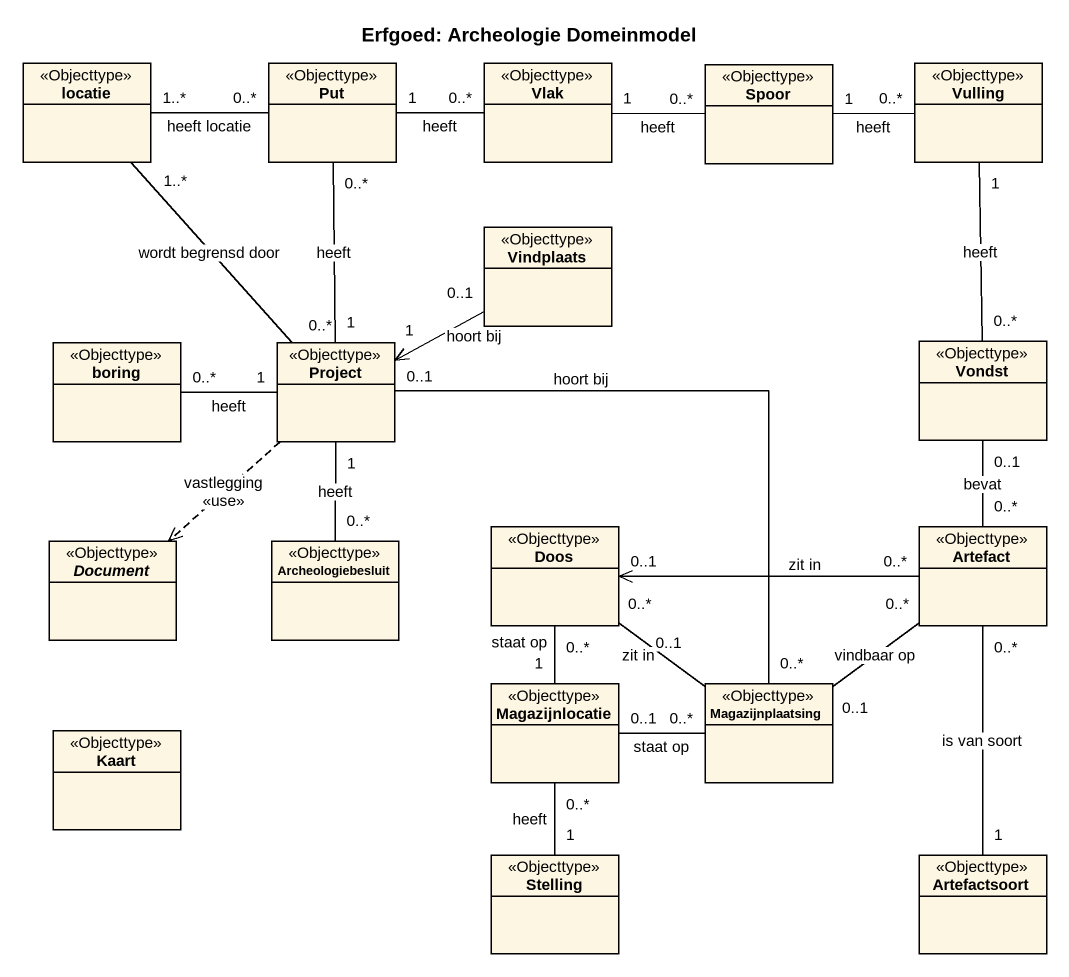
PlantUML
@startuml
title Erfgoed: Archeologie Domeinmodel
hide circle
hide empty members
class locatie <<Objecttype>>
class Put <<Objecttype>>
class Vlak <<Objecttype>>
class Spoor <<Objecttype>>
class Vulling <<Objecttype>>
class Vindplaats <<Objecttype>>
class boring <<Objecttype>>
class Project <<Objecttype>>
class Vondst <<Objecttype>>
abstract class Document <<Objecttype>>
class Archeologiebesluit <<Objecttype>>
class Doos <<Objecttype>>
class Artefact <<Objecttype>>
class Magazijnlocatie <<Objecttype>>
class Magazijnplaatsing <<Objecttype>>
class Kaart <<Objecttype>>
class Stelling <<Objecttype>>
class Artefactsoort <<Objecttype>>
Put "0..*" -left- "1..*" locatie : heeft locatie
Put "1" -right- "0..*" Vlak : heeft
Vlak "1" -right- "0..*" Spoor : heeft
Spoor "1" -right- "0..*" Vulling : heeft
Vulling "1" -- "0..*" Vondst : heeft
Vindplaats "0..1" -left-> "1" Project : hoort bij
Project "0..*" -up- "1..*" locatie : wordt begrensd door
Project "1" -up- "0..*" Put : heeft
Project "1" -left- "0..*" boring : heeft
Project ..> Document : vastlegging\n<<use>>
Project "1" -- "0..*" Archeologiebesluit : heeft
Vondst "0..1" -- "0..*" Artefact : bevat
Doos "0..*" -- "1" Magazijnlocatie : staat op
Artefact "0..*" -left-> "0..1" Doos : zit in
Artefact "0..*" -- "0..1" Magazijnplaatsing : vindbaar op
Artefact "0..*" -- "1" Artefactsoort : is van soort
Magazijnplaatsing "0..*" -up- "0..1" Project : hoort bij
Magazijnplaatsing "0..1" -up- "0..*" Doos : zit in
Magazijnplaatsing "0..*" -left- "0..1" Magazijnlocatie : staat op
Stelling "1" -up- "0..*" Magazijnlocatie : heeft
@enduml
